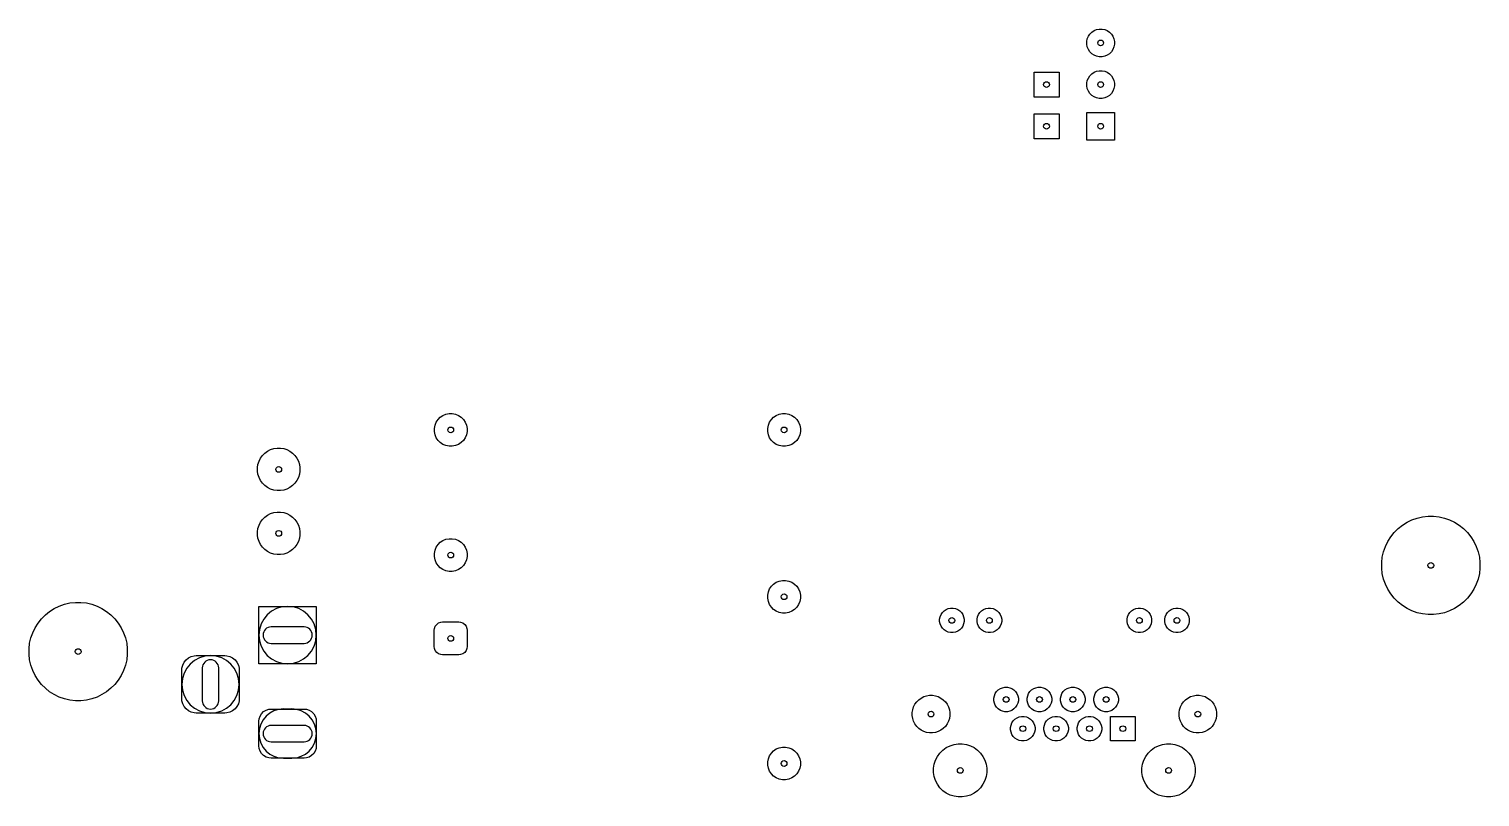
# Model space of a CAD drawing. Header units: inches. Extents: x -1.73 to 1.75, y 0.16 to 4.64.
# Drawn here: x -1.729 to 1.753, y 0.155 to 1.997 of the extents above; entities that cross this region are included whole.
import ezdxf

# ---------------------------------------------------------------- set-up
doc = ezdxf.new("R2010")
doc.units = ezdxf.units.IN
doc.header["$MEASUREMENT"] = 0
doc.layers.add('BLACK', color=250, linetype='CONTINUOUS')

msp = doc.modelspace()

# ---------------------------------------------------------------- linework, layer by layer
at = {"layer": 'BLACK', "linetype": 'CONTINUOUS'}
for p, q in [((0.813, 1.9796), (0.8167, 1.985)), ((0.8167, 1.985), (0.8213, 1.9896)), ((0.8213, 1.9896), (0.8267, 1.9933)), ((0.8267, 1.9933), (0.8328, 1.9958)), ((0.8328, 1.9958), (0.8392, 1.9971)), ((0.8392, 1.9971), (0.8458, 1.9971)), ((0.8458, 1.9971), (0.8522, 1.9958)), ((0.8522, 1.9958), (0.8583, 1.9933)), ((0.8583, 1.9933), (0.8637, 1.9896)), ((0.8637, 1.9896), (0.8684, 1.985)), ((0.8684, 1.985), (0.872, 1.9796)), ((0.8092, 1.9671), (0.8105, 1.9735)), ((0.8092, 1.9605), (0.8092, 1.9671)), ((0.8105, 1.9541), (0.8092, 1.9605)), ((0.8105, 1.9735), (0.813, 1.9796)), ((0.813, 1.948), (0.8105, 1.9541)), ((0.872, 1.9796), (0.8745, 1.9735)), ((0.8745, 1.9541), (0.872, 1.948)), ((0.8745, 1.9735), (0.8758, 1.9671)), ((0.8758, 1.9605), (0.8745, 1.9541)), ((0.8758, 1.9671), (0.8758, 1.9605)), ((0.8167, 1.9425), (0.813, 1.948)), ((0.8213, 1.9379), (0.8167, 1.9425)), ((0.8267, 1.9343), (0.8213, 1.9379)), ((0.8328, 1.9318), (0.8267, 1.9343)), ((0.8392, 1.9305), (0.8328, 1.9318)), ((0.8458, 1.9305), (0.8392, 1.9305)), ((0.8522, 1.9318), (0.8458, 1.9305)), ((0.8583, 1.9343), (0.8522, 1.9318)), ((0.8637, 1.9379), (0.8583, 1.9343)), ((0.8684, 1.9425), (0.8637, 1.9379)), ((0.872, 1.948), (0.8684, 1.9425)), ((0.6826, 1.8338), (0.6826, 1.8938)), ((0.6826, 1.8938), (0.7426, 1.8938)), ((0.7426, 1.8938), (0.7426, 1.8338)), ((0.813, 1.8796), (0.8167, 1.885)), ((0.8167, 1.885), (0.8213, 1.8896)), ((0.8213, 1.8896), (0.8267, 1.8933)), ((0.8267, 1.8933), (0.8328, 1.8958)), ((0.8328, 1.8958), (0.8392, 1.8971)), ((0.8392, 1.8971), (0.8458, 1.8971)), ((0.8458, 1.8971), (0.8522, 1.8958)), ((0.8522, 1.8958), (0.8583, 1.8933)), ((0.8583, 1.8933), (0.8637, 1.8896)), ((0.8637, 1.8896), (0.8684, 1.885)), ((0.8684, 1.885), (0.872, 1.8796)), ((0.8092, 1.8671), (0.8105, 1.8735)), ((0.8092, 1.8605), (0.8092, 1.8671)), ((0.8105, 1.8541), (0.8092, 1.8605)), ((0.8105, 1.8735), (0.813, 1.8796)), ((0.813, 1.848), (0.8105, 1.8541)), ((0.8167, 1.8425), (0.813, 1.848)), ((0.872, 1.848), (0.8684, 1.8425)), ((0.872, 1.8796), (0.8745, 1.8735)), ((0.8745, 1.8541), (0.872, 1.848)), ((0.8745, 1.8735), (0.8758, 1.8671)), ((0.8758, 1.8605), (0.8745, 1.8541)), ((0.8758, 1.8671), (0.8758, 1.8605)), ((0.7426, 1.8338), (0.6826, 1.8338)), ((0.8213, 1.8379), (0.8167, 1.8425)), ((0.8267, 1.8343), (0.8213, 1.8379)), ((0.8328, 1.8318), (0.8267, 1.8343)), ((0.8392, 1.8305), (0.8328, 1.8318)), ((0.8458, 1.8305), (0.8392, 1.8305)), ((0.8522, 1.8318), (0.8458, 1.8305)), ((0.8583, 1.8343), (0.8522, 1.8318)), ((0.8637, 1.8379), (0.8583, 1.8343)), ((0.8684, 1.8425), (0.8637, 1.8379)), ((0.6826, 1.7338), (0.6826, 1.7938)), ((0.6826, 1.7938), (0.7426, 1.7938)), ((0.7426, 1.7938), (0.7426, 1.7338)), ((0.8091, 1.7303), (0.8091, 1.7972)), ((0.8091, 1.7972), (0.876, 1.7972)), ((0.876, 1.7972), (0.876, 1.7303)), ((0.7426, 1.7338), (0.6826, 1.7338)), ((0.876, 1.7303), (0.8091, 1.7303)), ((-0.7564, 1.0393), (-0.7549, 1.0469)), ((-0.7549, 1.0469), (-0.7519, 1.054)), ((-0.7519, 1.054), (-0.7477, 1.0604)), ((-0.7477, 1.0604), (-0.7422, 1.0659)), ((-0.7422, 1.0659), (-0.7358, 1.0702)), ((-0.7358, 1.0702), (-0.7287, 1.0731)), ((-0.7287, 1.0731), (-0.7211, 1.0746)), ((-0.7211, 1.0746), (-0.7134, 1.0746)), ((-0.7134, 1.0746), (-0.7058, 1.0731)), ((-0.7058, 1.0731), (-0.6987, 1.0702)), ((-0.6987, 1.0702), (-0.6922, 1.0659)), ((-0.6922, 1.0659), (-0.6868, 1.0604)), ((-0.6868, 1.0604), (-0.6825, 1.054)), ((-0.6825, 1.054), (-0.6795, 1.0469)), ((-0.6795, 1.0469), (-0.678, 1.0393)), ((0.0436, 1.0393), (0.0451, 1.0469)), ((0.0451, 1.0469), (0.0481, 1.054)), ((0.0481, 1.054), (0.0523, 1.0604)), ((0.0523, 1.0604), (0.0578, 1.0659)), ((0.0578, 1.0659), (0.0642, 1.0702)), ((0.0642, 1.0702), (0.0713, 1.0731)), ((0.0713, 1.0731), (0.0789, 1.0746)), ((0.0789, 1.0746), (0.0866, 1.0746)), ((0.0866, 1.0746), (0.0942, 1.0731)), ((0.0942, 1.0731), (0.1013, 1.0702)), ((0.1013, 1.0702), (0.1078, 1.0659)), ((0.1078, 1.0659), (0.1132, 1.0604)), ((0.1132, 1.0604), (0.1175, 1.054)), ((0.1175, 1.054), (0.1205, 1.0469)), ((0.1205, 1.0469), (0.122, 1.0393)), ((-0.7564, 1.0316), (-0.7564, 1.0393)), ((-0.7549, 1.024), (-0.7564, 1.0316)), ((-0.7519, 1.0169), (-0.7549, 1.024)), ((-0.7477, 1.0105), (-0.7519, 1.0169)), ((-0.7422, 1.005), (-0.7477, 1.0105)), ((-0.6868, 1.0105), (-0.6922, 1.005)), ((-0.6825, 1.0169), (-0.6868, 1.0105)), ((-0.6795, 1.024), (-0.6825, 1.0169)), ((-0.678, 1.0316), (-0.6795, 1.024)), ((-0.678, 1.0393), (-0.678, 1.0316)), ((0.0436, 1.0316), (0.0436, 1.0393)), ((0.0451, 1.024), (0.0436, 1.0316)), ((0.0481, 1.0169), (0.0451, 1.024)), ((0.0523, 1.0105), (0.0481, 1.0169)), ((0.0578, 1.005), (0.0523, 1.0105)), ((0.1132, 1.0105), (0.1078, 1.005)), ((0.1175, 1.0169), (0.1132, 1.0105)), ((0.1205, 1.024), (0.1175, 1.0169)), ((0.122, 1.0316), (0.1205, 1.024)), ((0.122, 1.0393), (0.122, 1.0316)), ((-1.1688, 0.9742), (-1.1632, 0.9799)), ((-1.1632, 0.9799), (-1.1567, 0.9846)), ((-1.1567, 0.9846), (-1.1495, 0.9882)), ((-1.1495, 0.9882), (-1.1419, 0.9907)), ((-1.1419, 0.9907), (-1.1339, 0.992)), ((-1.1339, 0.992), (-1.1259, 0.992)), ((-1.1259, 0.992), (-1.118, 0.9907)), ((-1.118, 0.9907), (-1.1103, 0.9882)), ((-1.1103, 0.9882), (-1.1032, 0.9846)), ((-1.1032, 0.9846), (-1.0967, 0.9799)), ((-1.0967, 0.9799), (-1.091, 0.9742)), ((-0.7358, 1.0007), (-0.7422, 1.005)), ((-0.7287, 0.9978), (-0.7358, 1.0007)), ((-0.7211, 0.9963), (-0.7287, 0.9978)), ((-0.7134, 0.9963), (-0.7211, 0.9963)), ((-0.7058, 0.9978), (-0.7134, 0.9963)), ((-0.6987, 1.0007), (-0.7058, 0.9978)), ((-0.6922, 1.005), (-0.6987, 1.0007)), ((0.0642, 1.0007), (0.0578, 1.005)), ((0.0713, 0.9978), (0.0642, 1.0007)), ((0.0789, 0.9963), (0.0713, 0.9978)), ((0.0866, 0.9963), (0.0789, 0.9963)), ((0.0942, 0.9978), (0.0866, 0.9963)), ((0.1013, 1.0007), (0.0942, 0.9978)), ((0.1078, 1.005), (0.1013, 1.0007)), ((-1.1809, 0.945), (-1.1797, 0.9529)), ((-1.1809, 0.9369), (-1.1809, 0.945)), ((-1.1797, 0.9529), (-1.1772, 0.9605)), ((-1.1772, 0.9605), (-1.1736, 0.9677)), ((-1.1736, 0.9677), (-1.1688, 0.9742)), ((-1.091, 0.9742), (-1.0863, 0.9677)), ((-1.0863, 0.9677), (-1.0826, 0.9605)), ((-1.0826, 0.9605), (-1.0802, 0.9529)), ((-1.0802, 0.9529), (-1.0789, 0.945)), ((-1.0789, 0.945), (-1.0789, 0.9369)), ((-1.1797, 0.929), (-1.1809, 0.9369)), ((-1.1772, 0.9214), (-1.1797, 0.929)), ((-1.1736, 0.9142), (-1.1772, 0.9214)), ((-1.1688, 0.9077), (-1.1736, 0.9142)), ((-1.1632, 0.902), (-1.1688, 0.9077)), ((-1.091, 0.9077), (-1.0967, 0.902)), ((-1.0863, 0.9142), (-1.091, 0.9077)), ((-1.0826, 0.9214), (-1.0863, 0.9142)), ((-1.0802, 0.929), (-1.0826, 0.9214)), ((-1.0789, 0.9369), (-1.0802, 0.929)), ((-1.1567, 0.8973), (-1.1632, 0.902)), ((-1.1495, 0.8937), (-1.1567, 0.8973)), ((-1.1419, 0.8912), (-1.1495, 0.8937)), ((-1.1339, 0.8899), (-1.1419, 0.8912)), ((-1.1259, 0.8899), (-1.1339, 0.8899)), ((-1.118, 0.8912), (-1.1259, 0.8899)), ((-1.1103, 0.8937), (-1.118, 0.8912)), ((-1.1032, 0.8973), (-1.1103, 0.8937)), ((-1.0967, 0.902), (-1.1032, 0.8973)), ((-1.1495, 0.8347), (-1.1419, 0.8372)), ((-1.1419, 0.8372), (-1.1339, 0.8384)), ((-1.1339, 0.8384), (-1.1259, 0.8384)), ((-1.1259, 0.8384), (-1.118, 0.8372)), ((-1.118, 0.8372), (-1.1103, 0.8347)), ((-1.1797, 0.7993), (-1.1772, 0.807)), ((-1.1772, 0.807), (-1.1736, 0.8141)), ((-1.1736, 0.8141), (-1.1688, 0.8206)), ((-1.1688, 0.8206), (-1.1632, 0.8263)), ((-1.1632, 0.8263), (-1.1567, 0.831)), ((-1.1567, 0.831), (-1.1495, 0.8347)), ((-1.1103, 0.8347), (-1.1032, 0.831)), ((-1.1032, 0.831), (-1.0967, 0.8263)), ((-1.0967, 0.8263), (-1.091, 0.8206)), ((-1.091, 0.8206), (-1.0863, 0.8141)), ((-1.0863, 0.8141), (-1.0826, 0.807)), ((-1.0826, 0.807), (-1.0802, 0.7993)), ((1.5561, 0.7987), (1.5665, 0.807)), ((1.5665, 0.807), (1.5777, 0.814)), ((1.5777, 0.814), (1.5896, 0.8197)), ((1.5896, 0.8197), (1.6021, 0.8241)), ((1.6021, 0.8241), (1.6151, 0.8271)), ((1.6151, 0.8271), (1.6282, 0.8286)), ((1.6282, 0.8286), (1.6415, 0.8286)), ((1.6415, 0.8286), (1.6546, 0.8271)), ((1.6546, 0.8271), (1.6675, 0.8241)), ((1.6675, 0.8241), (1.68, 0.8197)), ((1.68, 0.8197), (1.692, 0.814)), ((1.692, 0.814), (1.7032, 0.807)), ((1.7032, 0.807), (1.7135, 0.7987)), ((-1.1809, 0.7914), (-1.1797, 0.7993)), ((-1.1809, 0.7834), (-1.1809, 0.7914)), ((-1.1797, 0.7755), (-1.1809, 0.7834)), ((-1.1772, 0.7678), (-1.1797, 0.7755)), ((-1.1736, 0.7607), (-1.1772, 0.7678)), ((-1.0826, 0.7678), (-1.0863, 0.7607)), ((-1.0802, 0.7755), (-1.0826, 0.7678)), ((-1.0802, 0.7993), (-1.0789, 0.7914)), ((-1.0789, 0.7834), (-1.0802, 0.7755)), ((-1.0789, 0.7914), (-1.0789, 0.7834)), ((-0.7422, 0.7659), (-0.7358, 0.7702)), ((-0.7358, 0.7702), (-0.7287, 0.7731)), ((-0.7287, 0.7731), (-0.7211, 0.7746)), ((-0.7211, 0.7746), (-0.7134, 0.7746)), ((-0.7134, 0.7746), (-0.7058, 0.7731)), ((-0.7058, 0.7731), (-0.6987, 0.7702)), ((-0.6987, 0.7702), (-0.6922, 0.7659)), ((1.5257, 0.7558), (1.5315, 0.7678)), ((1.5315, 0.7678), (1.5385, 0.779)), ((1.5385, 0.779), (1.5468, 0.7893)), ((1.5468, 0.7893), (1.5561, 0.7987)), ((1.7135, 0.7987), (1.7229, 0.7893)), ((1.7229, 0.7893), (1.7312, 0.779)), ((1.7312, 0.779), (1.7382, 0.7678)), ((1.7382, 0.7678), (1.744, 0.7558)), ((-1.1688, 0.7542), (-1.1736, 0.7607)), ((-1.1632, 0.7485), (-1.1688, 0.7542)), ((-1.1567, 0.7438), (-1.1632, 0.7485)), ((-1.1495, 0.7401), (-1.1567, 0.7438)), ((-1.1419, 0.7376), (-1.1495, 0.7401)), ((-1.1339, 0.7364), (-1.1419, 0.7376)), ((-1.1259, 0.7364), (-1.1339, 0.7364)), ((-1.118, 0.7376), (-1.1259, 0.7364)), ((-1.1103, 0.7401), (-1.118, 0.7376)), ((-1.1032, 0.7438), (-1.1103, 0.7401)), ((-1.0967, 0.7485), (-1.1032, 0.7438)), ((-1.091, 0.7542), (-1.0967, 0.7485)), ((-1.0863, 0.7607), (-1.091, 0.7542)), ((-0.7564, 0.7393), (-0.7549, 0.7469)), ((-0.7564, 0.7316), (-0.7564, 0.7393)), ((-0.7549, 0.724), (-0.7564, 0.7316)), ((-0.7549, 0.7469), (-0.7519, 0.754)), ((-0.7519, 0.754), (-0.7477, 0.7604)), ((-0.7477, 0.7604), (-0.7422, 0.7659)), ((-0.6922, 0.7659), (-0.6868, 0.7604)), ((-0.6868, 0.7604), (-0.6825, 0.754)), ((-0.6825, 0.754), (-0.6795, 0.7469)), ((-0.6795, 0.7469), (-0.678, 0.7393)), ((-0.678, 0.7316), (-0.6795, 0.724)), ((-0.678, 0.7393), (-0.678, 0.7316)), ((1.5184, 0.7304), (1.5213, 0.7433)), ((1.5213, 0.7433), (1.5257, 0.7558)), ((1.744, 0.7558), (1.7483, 0.7433)), ((1.7483, 0.7433), (1.7513, 0.7304)), ((-0.7519, 0.7169), (-0.7549, 0.724)), ((-0.7477, 0.7105), (-0.7519, 0.7169)), ((-0.7422, 0.705), (-0.7477, 0.7105)), ((-0.7358, 0.7007), (-0.7422, 0.705)), ((-0.7287, 0.6978), (-0.7358, 0.7007)), ((-0.7211, 0.6963), (-0.7287, 0.6978)), ((-0.7058, 0.6978), (-0.7134, 0.6963)), ((-0.6987, 0.7007), (-0.7058, 0.6978)), ((-0.6922, 0.705), (-0.6987, 0.7007)), ((-0.6868, 0.7105), (-0.6922, 0.705)), ((-0.6825, 0.7169), (-0.6868, 0.7105)), ((-0.6795, 0.724), (-0.6825, 0.7169)), ((1.5169, 0.7173), (1.5184, 0.7304)), ((1.5169, 0.704), (1.5169, 0.7173)), ((1.5184, 0.6908), (1.5169, 0.704)), ((1.7513, 0.7304), (1.7528, 0.7173)), ((1.7528, 0.704), (1.7513, 0.6908)), ((1.7528, 0.7173), (1.7528, 0.704)), ((-0.7134, 0.6963), (-0.7211, 0.6963)), ((0.0523, 0.6604), (0.0578, 0.6659)), ((0.0578, 0.6659), (0.0642, 0.6702)), ((0.0642, 0.6702), (0.0713, 0.6731)), ((0.0713, 0.6731), (0.0789, 0.6746)), ((0.0789, 0.6746), (0.0866, 0.6746)), ((0.0866, 0.6746), (0.0942, 0.6731)), ((0.0942, 0.6731), (0.1013, 0.6702)), ((0.1013, 0.6702), (0.1078, 0.6659)), ((0.1078, 0.6659), (0.1132, 0.6604)), ((1.5213, 0.6779), (1.5184, 0.6908)), ((1.5257, 0.6654), (1.5213, 0.6779)), ((1.5315, 0.6535), (1.5257, 0.6654)), ((1.744, 0.6654), (1.7382, 0.6535)), ((1.7483, 0.6779), (1.744, 0.6654)), ((1.7513, 0.6908), (1.7483, 0.6779)), ((0.0436, 0.6393), (0.0451, 0.6469)), ((0.0436, 0.6316), (0.0436, 0.6393)), ((0.0451, 0.624), (0.0436, 0.6316)), ((0.0451, 0.6469), (0.0481, 0.654)), ((0.0481, 0.654), (0.0523, 0.6604)), ((0.1132, 0.6604), (0.1175, 0.654)), ((0.1175, 0.654), (0.1205, 0.6469)), ((0.1205, 0.6469), (0.122, 0.6393)), ((0.122, 0.6316), (0.1205, 0.624)), ((0.122, 0.6393), (0.122, 0.6316)), ((1.5385, 0.6423), (1.5315, 0.6535)), ((1.5468, 0.6319), (1.5385, 0.6423)), ((1.5561, 0.6226), (1.5468, 0.6319)), ((1.7229, 0.6319), (1.7135, 0.6226)), ((1.7312, 0.6423), (1.7229, 0.6319)), ((1.7382, 0.6535), (1.7312, 0.6423)), ((-1.6993, 0.5826), (-1.6899, 0.592)), ((-1.6899, 0.592), (-1.6796, 0.6003)), ((-1.6796, 0.6003), (-1.6684, 0.6073)), ((-1.6684, 0.6073), (-1.6564, 0.6131)), ((-1.6564, 0.6131), (-1.6439, 0.6174)), ((-1.6439, 0.6174), (-1.631, 0.6204)), ((-1.631, 0.6204), (-1.6178, 0.6219)), ((-1.6178, 0.6219), (-1.6046, 0.6219)), ((-1.6046, 0.6219), (-1.5914, 0.6204)), ((-1.5914, 0.6204), (-1.5785, 0.6174)), ((-1.5785, 0.6174), (-1.566, 0.6131)), ((-1.566, 0.6131), (-1.5541, 0.6073)), ((-1.5541, 0.6073), (-1.5429, 0.6003)), ((-1.5429, 0.6003), (-1.5325, 0.592)), ((-1.5325, 0.592), (-1.5232, 0.5826)), ((-1.1775, 0.4744), (-1.1775, 0.6122)), ((-1.1775, 0.6122), (-1.0397, 0.6122)), ((-1.0397, 0.6122), (-1.0397, 0.4744)), ((0.0481, 0.6169), (0.0451, 0.624)), ((0.0523, 0.6105), (0.0481, 0.6169)), ((0.0578, 0.605), (0.0523, 0.6105)), ((0.0642, 0.6007), (0.0578, 0.605)), ((0.0713, 0.5978), (0.0642, 0.6007)), ((0.0789, 0.5963), (0.0713, 0.5978)), ((0.0866, 0.5963), (0.0789, 0.5963)), ((0.0942, 0.5978), (0.0866, 0.5963)), ((0.1013, 0.6007), (0.0942, 0.5978)), ((0.1078, 0.605), (0.1013, 0.6007)), ((0.1132, 0.6105), (0.1078, 0.605)), ((0.1175, 0.6169), (0.1132, 0.6105)), ((0.1205, 0.624), (0.1175, 0.6169)), ((0.4572, 0.5873), (0.4594, 0.5927)), ((0.4594, 0.5927), (0.4626, 0.5975)), ((0.4626, 0.5975), (0.4667, 0.6016)), ((0.4667, 0.6016), (0.4715, 0.6048)), ((0.4715, 0.6048), (0.4769, 0.607)), ((0.4769, 0.607), (0.4825, 0.6081)), ((0.4825, 0.6081), (0.4883, 0.6081)), ((0.4883, 0.6081), (0.494, 0.607)), ((0.494, 0.607), (0.4994, 0.6048)), ((0.4994, 0.6048), (0.5042, 0.6016)), ((0.5042, 0.6016), (0.5083, 0.5975)), ((0.5083, 0.5975), (0.5115, 0.5927)), ((0.5115, 0.5927), (0.5137, 0.5873)), ((0.5473, 0.5873), (0.5495, 0.5927)), ((0.5495, 0.5927), (0.5528, 0.5975)), ((0.5528, 0.5975), (0.5569, 0.6016)), ((0.5569, 0.6016), (0.5617, 0.6048)), ((0.5617, 0.6048), (0.567, 0.607)), ((0.567, 0.607), (0.5727, 0.6081)), ((0.5727, 0.6081), (0.5785, 0.6081)), ((0.5785, 0.6081), (0.5842, 0.607)), ((0.5842, 0.607), (0.5895, 0.6048)), ((0.5895, 0.6048), (0.5943, 0.6016)), ((0.5943, 0.6016), (0.5984, 0.5975)), ((0.5984, 0.5975), (0.6016, 0.5927)), ((0.6016, 0.5927), (0.6038, 0.5873)), ((0.9072, 0.5873), (0.9094, 0.5927)), ((0.9094, 0.5927), (0.9126, 0.5975)), ((0.9126, 0.5975), (0.9167, 0.6016)), ((0.9167, 0.6016), (0.9215, 0.6048)), ((0.9215, 0.6048), (0.9269, 0.607)), ((0.9269, 0.607), (0.9325, 0.6081)), ((0.9325, 0.6081), (0.9383, 0.6081)), ((0.9383, 0.6081), (0.944, 0.607)), ((0.944, 0.607), (0.9494, 0.6048)), ((0.9494, 0.6048), (0.9542, 0.6016)), ((0.9542, 0.6016), (0.9583, 0.5975)), ((0.9583, 0.5975), (0.9615, 0.5927)), ((0.9615, 0.5927), (0.9637, 0.5873)), ((0.9973, 0.5873), (0.9995, 0.5927)), ((0.9995, 0.5927), (1.0028, 0.5975)), ((1.0028, 0.5975), (1.0069, 0.6016)), ((1.0069, 0.6016), (1.0117, 0.6048)), ((1.0117, 0.6048), (1.017, 0.607)), ((1.017, 0.607), (1.0227, 0.6081)), ((1.0227, 0.6081), (1.0285, 0.6081)), ((1.0285, 0.6081), (1.0342, 0.607)), ((1.0342, 0.607), (1.0395, 0.6048)), ((1.0395, 0.6048), (1.0443, 0.6016)), ((1.0443, 0.6016), (1.0484, 0.5975)), ((1.0484, 0.5975), (1.0516, 0.5927)), ((1.0516, 0.5927), (1.0538, 0.5873)), ((1.5665, 0.6143), (1.5561, 0.6226)), ((1.5777, 0.6073), (1.5665, 0.6143)), ((1.5896, 0.6015), (1.5777, 0.6073)), ((1.6021, 0.5971), (1.5896, 0.6015)), ((1.6151, 0.5942), (1.6021, 0.5971)), ((1.6282, 0.5927), (1.6151, 0.5942)), ((1.6415, 0.5927), (1.6282, 0.5927)), ((1.6546, 0.5942), (1.6415, 0.5927)), ((1.6675, 0.5971), (1.6546, 0.5942)), ((1.68, 0.6015), (1.6675, 0.5971)), ((1.692, 0.6073), (1.68, 0.6015)), ((1.7032, 0.6143), (1.692, 0.6073)), ((1.7135, 0.6226), (1.7032, 0.6143)), ((-1.7203, 0.5491), (-1.7146, 0.5611)), ((-1.7146, 0.5611), (-1.7075, 0.5723)), ((-1.7075, 0.5723), (-1.6993, 0.5826)), ((-1.5232, 0.5826), (-1.5149, 0.5723)), ((-1.5149, 0.5723), (-1.5078, 0.5611)), ((-1.5078, 0.5611), (-1.5021, 0.5491)), ((-0.7566, 0.5551), (-0.7561, 0.5593)), ((-0.7561, 0.5593), (-0.7542, 0.5646)), ((-0.7542, 0.5646), (-0.7508, 0.569)), ((-0.7508, 0.569), (-0.7463, 0.5724)), ((-0.7463, 0.5724), (-0.7411, 0.5744)), ((-0.7411, 0.5744), (-0.7369, 0.5748)), ((-0.7369, 0.5748), (-0.6975, 0.5748)), ((-0.6975, 0.5748), (-0.6934, 0.5744)), ((-0.6934, 0.5744), (-0.6881, 0.5724)), ((-0.6881, 0.5724), (-0.6836, 0.569)), ((-0.6836, 0.569), (-0.6803, 0.5646)), ((-0.6803, 0.5646), (-0.6783, 0.5593)), ((-0.6783, 0.5593), (-0.6779, 0.5551)), ((0.456, 0.5816), (0.4572, 0.5873)), ((0.456, 0.5758), (0.456, 0.5816)), ((0.4572, 0.5702), (0.456, 0.5758)), ((0.4594, 0.5648), (0.4572, 0.5702)), ((0.4626, 0.56), (0.4594, 0.5648)), ((0.4667, 0.5559), (0.4626, 0.56)), ((0.5083, 0.56), (0.5042, 0.5559)), ((0.5115, 0.5648), (0.5083, 0.56)), ((0.5137, 0.5702), (0.5115, 0.5648)), ((0.5137, 0.5873), (0.5148, 0.5816)), ((0.5148, 0.5758), (0.5137, 0.5702)), ((0.5148, 0.5816), (0.5148, 0.5758)), ((0.5462, 0.5816), (0.5473, 0.5873)), ((0.5462, 0.5758), (0.5462, 0.5816)), ((0.5473, 0.5702), (0.5462, 0.5758)), ((0.5495, 0.5648), (0.5473, 0.5702)), ((0.5528, 0.56), (0.5495, 0.5648)), ((0.5569, 0.5559), (0.5528, 0.56)), ((0.5984, 0.56), (0.5943, 0.5559)), ((0.6016, 0.5648), (0.5984, 0.56)), ((0.6038, 0.5702), (0.6016, 0.5648)), ((0.6038, 0.5873), (0.605, 0.5816)), ((0.605, 0.5758), (0.6038, 0.5702)), ((0.605, 0.5816), (0.605, 0.5758)), ((0.906, 0.5816), (0.9072, 0.5873)), ((0.906, 0.5758), (0.906, 0.5816)), ((0.9072, 0.5702), (0.906, 0.5758)), ((0.9094, 0.5648), (0.9072, 0.5702)), ((0.9126, 0.56), (0.9094, 0.5648)), ((0.9167, 0.5559), (0.9126, 0.56)), ((0.9583, 0.56), (0.9542, 0.5559)), ((0.9615, 0.5648), (0.9583, 0.56)), ((0.9637, 0.5702), (0.9615, 0.5648)), ((0.9637, 0.5873), (0.9648, 0.5816)), ((0.9648, 0.5758), (0.9637, 0.5702)), ((0.9648, 0.5816), (0.9648, 0.5758)), ((0.9962, 0.5816), (0.9973, 0.5873)), ((0.9962, 0.5758), (0.9962, 0.5816)), ((0.9973, 0.5702), (0.9962, 0.5758)), ((0.9995, 0.5648), (0.9973, 0.5702)), ((1.0028, 0.56), (0.9995, 0.5648)), ((1.0069, 0.5559), (1.0028, 0.56)), ((1.0484, 0.56), (1.0443, 0.5559)), ((1.0516, 0.5648), (1.0484, 0.56)), ((1.0538, 0.5702), (1.0516, 0.5648)), ((1.0538, 0.5873), (1.055, 0.5816)), ((1.055, 0.5758), (1.0538, 0.5702)), ((1.055, 0.5816), (1.055, 0.5758)), ((-1.7291, 0.5106), (-1.7277, 0.5237)), ((-1.7277, 0.5237), (-1.7247, 0.5366)), ((-1.7247, 0.5366), (-1.7203, 0.5491)), ((-1.5021, 0.5491), (-1.4977, 0.5366)), ((-1.4977, 0.5366), (-1.4948, 0.5237)), ((-1.4948, 0.5237), (-1.4933, 0.5106)), ((-0.7566, 0.5157), (-0.7566, 0.5551)), ((-0.6779, 0.5551), (-0.6779, 0.5157)), ((0.4715, 0.5527), (0.4667, 0.5559)), ((0.4769, 0.5505), (0.4715, 0.5527)), ((0.4825, 0.5494), (0.4769, 0.5505)), ((0.4883, 0.5494), (0.4825, 0.5494)), ((0.494, 0.5505), (0.4883, 0.5494)), ((0.4994, 0.5527), (0.494, 0.5505)), ((0.5042, 0.5559), (0.4994, 0.5527)), ((0.5617, 0.5527), (0.5569, 0.5559)), ((0.567, 0.5505), (0.5617, 0.5527)), ((0.5727, 0.5494), (0.567, 0.5505)), ((0.5785, 0.5494), (0.5727, 0.5494)), ((0.5842, 0.5505), (0.5785, 0.5494)), ((0.5895, 0.5527), (0.5842, 0.5505)), ((0.5943, 0.5559), (0.5895, 0.5527)), ((0.9215, 0.5527), (0.9167, 0.5559)), ((0.9269, 0.5505), (0.9215, 0.5527)), ((0.9325, 0.5494), (0.9269, 0.5505)), ((0.9383, 0.5494), (0.9325, 0.5494)), ((0.944, 0.5505), (0.9383, 0.5494)), ((0.9494, 0.5527), (0.944, 0.5505)), ((0.9542, 0.5559), (0.9494, 0.5527)), ((1.0117, 0.5527), (1.0069, 0.5559)), ((1.017, 0.5505), (1.0117, 0.5527)), ((1.0227, 0.5494), (1.017, 0.5505)), ((1.0285, 0.5494), (1.0227, 0.5494)), ((1.0342, 0.5505), (1.0285, 0.5494)), ((1.0395, 0.5527), (1.0342, 0.5505)), ((1.0443, 0.5559), (1.0395, 0.5527)), ((-1.7291, 0.4973), (-1.7291, 0.5106)), ((-1.7277, 0.4842), (-1.7291, 0.4973)), ((-1.4933, 0.4973), (-1.4948, 0.4842)), ((-1.4933, 0.5106), (-1.4933, 0.4973)), ((-1.3524, 0.484), (-1.3466, 0.4887)), ((-1.3466, 0.4887), (-1.3399, 0.492)), ((-1.3399, 0.492), (-1.3327, 0.4938)), ((-1.3327, 0.4938), (-1.3281, 0.4941)), ((-1.3281, 0.4941), (-1.2592, 0.4941)), ((-1.2592, 0.4941), (-1.2545, 0.4938)), ((-1.2545, 0.4938), (-1.2473, 0.492)), ((-1.2473, 0.492), (-1.2406, 0.4887)), ((-1.2406, 0.4887), (-1.2348, 0.484)), ((-0.7561, 0.5116), (-0.7566, 0.5157)), ((-0.7542, 0.5063), (-0.7561, 0.5116)), ((-0.7508, 0.5018), (-0.7542, 0.5063)), ((-0.7463, 0.4985), (-0.7508, 0.5018)), ((-0.7411, 0.4965), (-0.7463, 0.4985)), ((-0.7369, 0.4961), (-0.7411, 0.4965)), ((-0.6975, 0.4961), (-0.7369, 0.4961)), ((-0.6934, 0.4965), (-0.6975, 0.4961)), ((-0.6881, 0.4985), (-0.6934, 0.4965)), ((-0.6836, 0.5018), (-0.6881, 0.4985)), ((-0.6803, 0.5063), (-0.6836, 0.5018)), ((-0.6783, 0.5116), (-0.6803, 0.5063)), ((-0.6779, 0.5157), (-0.6783, 0.5116)), ((-1.7247, 0.4712), (-1.7277, 0.4842)), ((-1.7203, 0.4587), (-1.7247, 0.4712)), ((-1.7146, 0.4468), (-1.7203, 0.4587)), ((-1.5021, 0.4587), (-1.5078, 0.4468)), ((-1.4977, 0.4712), (-1.5021, 0.4587)), ((-1.4948, 0.4842), (-1.4977, 0.4712)), ((-1.3625, 0.4596), (-1.3622, 0.4643)), ((-1.3625, 0.3907), (-1.3625, 0.4596)), ((-1.3622, 0.4643), (-1.3604, 0.4715)), ((-1.3604, 0.4715), (-1.3571, 0.4782)), ((-1.3571, 0.4782), (-1.3524, 0.484)), ((-1.2348, 0.484), (-1.2301, 0.4782)), ((-1.2301, 0.4782), (-1.2268, 0.4715)), ((-1.2268, 0.4715), (-1.225, 0.4643)), ((-1.225, 0.4643), (-1.2247, 0.4596)), ((-1.2247, 0.4596), (-1.2247, 0.3907)), ((-1.0397, 0.4744), (-1.1775, 0.4744)), ((-1.7075, 0.4356), (-1.7146, 0.4468)), ((-1.6993, 0.4252), (-1.7075, 0.4356)), ((-1.6899, 0.4159), (-1.6993, 0.4252)), ((-1.5232, 0.4252), (-1.5325, 0.4159)), ((-1.5149, 0.4356), (-1.5232, 0.4252)), ((-1.5078, 0.4468), (-1.5149, 0.4356)), ((0.6071, 0.4172), (0.6128, 0.4184)), ((0.6128, 0.4184), (0.6186, 0.4184)), ((0.6186, 0.4184), (0.6242, 0.4172)), ((0.6871, 0.4172), (0.6928, 0.4184)), ((0.6928, 0.4184), (0.6986, 0.4184)), ((0.6986, 0.4184), (0.7042, 0.4172)), ((0.7671, 0.4172), (0.7728, 0.4184)), ((0.7728, 0.4184), (0.7786, 0.4184)), ((0.7786, 0.4184), (0.7842, 0.4172)), ((0.8471, 0.4172), (0.8528, 0.4184)), ((0.8528, 0.4184), (0.8586, 0.4184)), ((0.8586, 0.4184), (0.8642, 0.4172)), ((-1.6796, 0.4076), (-1.6899, 0.4159)), ((-1.6684, 0.4006), (-1.6796, 0.4076)), ((-1.6564, 0.3948), (-1.6684, 0.4006)), ((-1.6439, 0.3904), (-1.6564, 0.3948)), ((-1.631, 0.3875), (-1.6439, 0.3904)), ((-1.6178, 0.386), (-1.631, 0.3875)), ((-1.6046, 0.386), (-1.6178, 0.386)), ((-1.5914, 0.3875), (-1.6046, 0.386)), ((-1.5785, 0.3904), (-1.5914, 0.3875)), ((-1.566, 0.3948), (-1.5785, 0.3904)), ((-1.5541, 0.4006), (-1.566, 0.3948)), ((-1.5429, 0.4076), (-1.5541, 0.4006)), ((-1.5325, 0.4159), (-1.5429, 0.4076)), ((-1.3622, 0.3861), (-1.3625, 0.3907)), ((-1.3604, 0.3789), (-1.3622, 0.3861)), ((-1.225, 0.3861), (-1.2268, 0.3789)), ((-1.2247, 0.3907), (-1.225, 0.3861)), ((0.3968, 0.3776), (0.401, 0.3833)), ((0.401, 0.3833), (0.406, 0.3884)), ((0.406, 0.3884), (0.4118, 0.3925)), ((0.4118, 0.3925), (0.4181, 0.3958)), ((0.4181, 0.3958), (0.4249, 0.398)), ((0.4249, 0.398), (0.4319, 0.3991)), ((0.4319, 0.3991), (0.439, 0.3991)), ((0.439, 0.3991), (0.446, 0.398)), ((0.446, 0.398), (0.4528, 0.3958)), ((0.4528, 0.3958), (0.4591, 0.3925)), ((0.4591, 0.3925), (0.4648, 0.3884)), ((0.4648, 0.3884), (0.4699, 0.3833)), ((0.4699, 0.3833), (0.474, 0.3776)), ((0.5863, 0.3919), (0.5874, 0.3975)), ((0.5863, 0.3861), (0.5863, 0.3919)), ((0.5874, 0.3804), (0.5863, 0.3861)), ((0.5874, 0.3975), (0.5896, 0.4029)), ((0.5896, 0.4029), (0.5928, 0.4077)), ((0.5928, 0.4077), (0.5969, 0.4118)), ((0.5969, 0.4118), (0.6018, 0.415)), ((0.6018, 0.415), (0.6071, 0.4172)), ((0.6242, 0.4172), (0.6296, 0.415)), ((0.6296, 0.415), (0.6344, 0.4118)), ((0.6344, 0.4118), (0.6385, 0.4077)), ((0.6385, 0.4077), (0.6417, 0.4029)), ((0.6417, 0.4029), (0.6439, 0.3975)), ((0.6439, 0.3975), (0.6451, 0.3919)), ((0.6451, 0.3861), (0.6439, 0.3804)), ((0.6451, 0.3919), (0.6451, 0.3861)), ((0.6663, 0.3919), (0.6674, 0.3975)), ((0.6663, 0.3861), (0.6663, 0.3919)), ((0.6674, 0.3804), (0.6663, 0.3861)), ((0.6674, 0.3975), (0.6696, 0.4029)), ((0.6696, 0.4029), (0.6728, 0.4077)), ((0.6728, 0.4077), (0.6769, 0.4118)), ((0.6769, 0.4118), (0.6818, 0.415)), ((0.6818, 0.415), (0.6871, 0.4172)), ((0.7042, 0.4172), (0.7096, 0.415)), ((0.7096, 0.415), (0.7144, 0.4118)), ((0.7144, 0.4118), (0.7185, 0.4077)), ((0.7185, 0.4077), (0.7217, 0.4029)), ((0.7217, 0.4029), (0.7239, 0.3975)), ((0.7239, 0.3975), (0.7251, 0.3919)), ((0.7251, 0.3861), (0.7239, 0.3804)), ((0.7251, 0.3919), (0.7251, 0.3861)), ((0.7463, 0.3919), (0.7474, 0.3975)), ((0.7463, 0.3861), (0.7463, 0.3919)), ((0.7474, 0.3804), (0.7463, 0.3861)), ((0.7474, 0.3975), (0.7496, 0.4029)), ((0.7496, 0.4029), (0.7528, 0.4077)), ((0.7528, 0.4077), (0.7569, 0.4118)), ((0.7569, 0.4118), (0.7618, 0.415)), ((0.7618, 0.415), (0.7671, 0.4172)), ((0.7842, 0.4172), (0.7896, 0.415)), ((0.7896, 0.415), (0.7944, 0.4118)), ((0.7944, 0.4118), (0.7985, 0.4077)), ((0.7985, 0.4077), (0.8017, 0.4029)), ((0.8017, 0.4029), (0.8039, 0.3975)), ((0.8039, 0.3975), (0.8051, 0.3919)), ((0.8051, 0.3861), (0.8039, 0.3804)), ((0.8051, 0.3919), (0.8051, 0.3861)), ((0.8263, 0.3919), (0.8274, 0.3975)), ((0.8263, 0.3861), (0.8263, 0.3919)), ((0.8274, 0.3804), (0.8263, 0.3861)), ((0.8274, 0.3975), (0.8296, 0.4029)), ((0.8296, 0.4029), (0.8328, 0.4077)), ((0.8328, 0.4077), (0.8369, 0.4118)), ((0.8369, 0.4118), (0.8418, 0.415)), ((0.8418, 0.415), (0.8471, 0.4172)), ((0.8642, 0.4172), (0.8696, 0.415)), ((0.8696, 0.415), (0.8744, 0.4118)), ((0.8744, 0.4118), (0.8785, 0.4077)), ((0.8785, 0.4077), (0.8817, 0.4029)), ((0.8817, 0.4029), (0.8839, 0.3975)), ((0.8839, 0.3975), (0.8851, 0.3919)), ((0.8851, 0.3861), (0.8839, 0.3804)), ((0.8851, 0.3919), (0.8851, 0.3861)), ((1.037, 0.3776), (1.0412, 0.3833)), ((1.0412, 0.3833), (1.0462, 0.3884)), ((1.0462, 0.3884), (1.0519, 0.3925)), ((1.0519, 0.3925), (1.0583, 0.3958)), ((1.0583, 0.3958), (1.065, 0.398)), ((1.065, 0.398), (1.072, 0.3991)), ((1.072, 0.3991), (1.0791, 0.3991)), ((1.0791, 0.3991), (1.0862, 0.398)), ((1.0862, 0.398), (1.0929, 0.3958)), ((1.0929, 0.3958), (1.0992, 0.3925)), ((1.0992, 0.3925), (1.105, 0.3884)), ((1.105, 0.3884), (1.11, 0.3833)), ((1.11, 0.3833), (1.1142, 0.3776)), ((-1.3571, 0.3722), (-1.3604, 0.3789)), ((-1.3524, 0.3664), (-1.3571, 0.3722)), ((-1.3466, 0.3617), (-1.3524, 0.3664)), ((-1.3399, 0.3584), (-1.3466, 0.3617)), ((-1.3327, 0.3566), (-1.3399, 0.3584)), ((-1.3281, 0.3563), (-1.3327, 0.3566)), ((-1.2592, 0.3563), (-1.3281, 0.3563)), ((-1.2545, 0.3566), (-1.2592, 0.3563)), ((-1.2473, 0.3584), (-1.2545, 0.3566)), ((-1.2406, 0.3617), (-1.2473, 0.3584)), ((-1.2348, 0.3664), (-1.2406, 0.3617)), ((-1.2301, 0.3722), (-1.2348, 0.3664)), ((-1.2268, 0.3789), (-1.2301, 0.3722)), ((-1.1769, 0.3426), (-1.1747, 0.3491)), ((-1.1747, 0.3491), (-1.1711, 0.3549)), ((-1.1711, 0.3549), (-1.1662, 0.3598)), ((-1.1662, 0.3598), (-1.1604, 0.3634)), ((-1.1604, 0.3634), (-1.1539, 0.3655)), ((-1.1539, 0.3655), (-1.1479, 0.3661)), ((-1.1479, 0.3661), (-1.0692, 0.3661)), ((-1.0987, 0.3661), (-1.1184, 0.3661)), ((-1.0692, 0.3661), (-1.0632, 0.3655)), ((-1.0632, 0.3655), (-1.0567, 0.3634)), ((-1.0567, 0.3634), (-1.0509, 0.3598)), ((-1.0509, 0.3598), (-1.046, 0.3549)), ((-1.046, 0.3549), (-1.0424, 0.3491)), ((-1.0424, 0.3491), (-1.0403, 0.3426)), ((0.3903, 0.3575), (0.3914, 0.3645)), ((0.3903, 0.3504), (0.3903, 0.3575)), ((0.3914, 0.3434), (0.3903, 0.3504)), ((0.3914, 0.3645), (0.3936, 0.3713)), ((0.3936, 0.3713), (0.3968, 0.3776)), ((0.474, 0.3776), (0.4773, 0.3713)), ((0.4773, 0.3713), (0.4795, 0.3645)), ((0.4795, 0.3645), (0.4806, 0.3575)), ((0.4806, 0.3504), (0.4795, 0.3434)), ((0.4806, 0.3575), (0.4806, 0.3504)), ((0.5896, 0.3751), (0.5874, 0.3804)), ((0.5928, 0.3702), (0.5896, 0.3751)), ((0.5969, 0.3662), (0.5928, 0.3702)), ((0.6018, 0.3629), (0.5969, 0.3662)), ((0.6071, 0.3607), (0.6018, 0.3629)), ((0.6128, 0.3596), (0.6071, 0.3607)), ((0.6186, 0.3596), (0.6128, 0.3596)), ((0.6242, 0.3607), (0.6186, 0.3596)), ((0.6296, 0.3629), (0.6242, 0.3607)), ((0.6344, 0.3662), (0.6296, 0.3629)), ((0.6385, 0.3702), (0.6344, 0.3662)), ((0.6417, 0.3751), (0.6385, 0.3702)), ((0.6439, 0.3804), (0.6417, 0.3751)), ((0.6471, 0.3472), (0.6528, 0.3483)), ((0.6528, 0.3483), (0.6586, 0.3483)), ((0.6586, 0.3483), (0.6642, 0.3472)), ((0.6696, 0.3751), (0.6674, 0.3804)), ((0.6728, 0.3702), (0.6696, 0.3751)), ((0.6769, 0.3662), (0.6728, 0.3702)), ((0.6818, 0.3629), (0.6769, 0.3662)), ((0.6871, 0.3607), (0.6818, 0.3629)), ((0.6928, 0.3596), (0.6871, 0.3607)), ((0.6986, 0.3596), (0.6928, 0.3596)), ((0.7042, 0.3607), (0.6986, 0.3596)), ((0.7096, 0.3629), (0.7042, 0.3607)), ((0.7144, 0.3662), (0.7096, 0.3629)), ((0.7185, 0.3702), (0.7144, 0.3662)), ((0.7217, 0.3751), (0.7185, 0.3702)), ((0.7239, 0.3804), (0.7217, 0.3751)), ((0.7271, 0.3472), (0.7328, 0.3483)), ((0.7328, 0.3483), (0.7386, 0.3483)), ((0.7386, 0.3483), (0.7442, 0.3472)), ((0.7496, 0.3751), (0.7474, 0.3804)), ((0.7528, 0.3702), (0.7496, 0.3751)), ((0.7569, 0.3662), (0.7528, 0.3702)), ((0.7618, 0.3629), (0.7569, 0.3662)), ((0.7671, 0.3607), (0.7618, 0.3629)), ((0.7728, 0.3596), (0.7671, 0.3607)), ((0.7786, 0.3596), (0.7728, 0.3596)), ((0.7842, 0.3607), (0.7786, 0.3596)), ((0.7896, 0.3629), (0.7842, 0.3607)), ((0.7944, 0.3662), (0.7896, 0.3629)), ((0.7985, 0.3702), (0.7944, 0.3662)), ((0.8017, 0.3751), (0.7985, 0.3702)), ((0.8039, 0.3804), (0.8017, 0.3751)), ((0.8071, 0.3472), (0.8128, 0.3483)), ((0.8128, 0.3483), (0.8186, 0.3483)), ((0.8186, 0.3483), (0.8242, 0.3472)), ((0.8296, 0.3751), (0.8274, 0.3804)), ((0.8328, 0.3702), (0.8296, 0.3751)), ((0.8369, 0.3662), (0.8328, 0.3702)), ((0.8418, 0.3629), (0.8369, 0.3662)), ((0.8471, 0.3607), (0.8418, 0.3629)), ((0.8528, 0.3596), (0.8471, 0.3607)), ((0.8586, 0.3596), (0.8528, 0.3596)), ((0.8642, 0.3607), (0.8586, 0.3596)), ((0.8696, 0.3629), (0.8642, 0.3607)), ((0.8661, 0.2894), (0.8661, 0.3484)), ((0.8661, 0.3484), (0.9252, 0.3484)), ((0.8744, 0.3662), (0.8696, 0.3629)), ((0.8785, 0.3702), (0.8744, 0.3662)), ((0.8817, 0.3751), (0.8785, 0.3702)), ((0.8839, 0.3804), (0.8817, 0.3751)), ((0.9252, 0.3484), (0.9252, 0.2894)), ((1.0305, 0.3575), (1.0316, 0.3645)), ((1.0305, 0.3504), (1.0305, 0.3575)), ((1.0316, 0.3434), (1.0305, 0.3504)), ((1.0316, 0.3645), (1.0338, 0.3713)), ((1.0338, 0.3713), (1.037, 0.3776)), ((1.1142, 0.3776), (1.1174, 0.3713)), ((1.1174, 0.3713), (1.1196, 0.3645)), ((1.1196, 0.3645), (1.1207, 0.3575)), ((1.1207, 0.3504), (1.1196, 0.3434)), ((1.1207, 0.3575), (1.1207, 0.3504)), ((-1.1775, 0.3366), (-1.1769, 0.3426)), ((-1.1775, 0.2776), (-1.1775, 0.3366)), ((-1.0403, 0.3426), (-1.0397, 0.3366)), ((-1.0397, 0.3366), (-1.0397, 0.2776)), ((0.3936, 0.3366), (0.3914, 0.3434)), ((0.3968, 0.3303), (0.3936, 0.3366)), ((0.401, 0.3245), (0.3968, 0.3303)), ((0.406, 0.3195), (0.401, 0.3245)), ((0.4118, 0.3153), (0.406, 0.3195)), ((0.4181, 0.3121), (0.4118, 0.3153)), ((0.4591, 0.3153), (0.4528, 0.3121)), ((0.4648, 0.3195), (0.4591, 0.3153)), ((0.4699, 0.3245), (0.4648, 0.3195)), ((0.474, 0.3303), (0.4699, 0.3245)), ((0.4773, 0.3366), (0.474, 0.3303)), ((0.4795, 0.3434), (0.4773, 0.3366)), ((0.6263, 0.3218), (0.6274, 0.3275)), ((0.6263, 0.316), (0.6263, 0.3218)), ((0.6274, 0.3103), (0.6263, 0.316)), ((0.6274, 0.3275), (0.6296, 0.3328)), ((0.6296, 0.3328), (0.6328, 0.3376)), ((0.6328, 0.3376), (0.6369, 0.3417)), ((0.6369, 0.3417), (0.6418, 0.3449)), ((0.6418, 0.3449), (0.6471, 0.3472)), ((0.6642, 0.3472), (0.6696, 0.3449)), ((0.6696, 0.3449), (0.6744, 0.3417)), ((0.6744, 0.3417), (0.6785, 0.3376)), ((0.6785, 0.3376), (0.6817, 0.3328)), ((0.6817, 0.3328), (0.6839, 0.3275)), ((0.6839, 0.3275), (0.6851, 0.3218)), ((0.6851, 0.316), (0.6839, 0.3103)), ((0.6851, 0.3218), (0.6851, 0.316)), ((0.7063, 0.3218), (0.7074, 0.3275)), ((0.7063, 0.316), (0.7063, 0.3218)), ((0.7074, 0.3103), (0.7063, 0.316)), ((0.7074, 0.3275), (0.7096, 0.3328)), ((0.7096, 0.3328), (0.7128, 0.3376)), ((0.7128, 0.3376), (0.7169, 0.3417)), ((0.7169, 0.3417), (0.7218, 0.3449)), ((0.7218, 0.3449), (0.7271, 0.3472)), ((0.7442, 0.3472), (0.7496, 0.3449)), ((0.7496, 0.3449), (0.7544, 0.3417)), ((0.7544, 0.3417), (0.7585, 0.3376)), ((0.7585, 0.3376), (0.7617, 0.3328)), ((0.7617, 0.3328), (0.7639, 0.3275)), ((0.7639, 0.3275), (0.7651, 0.3218)), ((0.7651, 0.316), (0.7639, 0.3103)), ((0.7651, 0.3218), (0.7651, 0.316)), ((0.7863, 0.3218), (0.7874, 0.3275)), ((0.7863, 0.316), (0.7863, 0.3218)), ((0.7874, 0.3103), (0.7863, 0.316)), ((0.7874, 0.3275), (0.7896, 0.3328)), ((0.7896, 0.3328), (0.7928, 0.3376)), ((0.7928, 0.3376), (0.7969, 0.3417)), ((0.7969, 0.3417), (0.8018, 0.3449)), ((0.8018, 0.3449), (0.8071, 0.3472)), ((0.8242, 0.3472), (0.8296, 0.3449)), ((0.8296, 0.3449), (0.8344, 0.3417)), ((0.8344, 0.3417), (0.8385, 0.3376)), ((0.8385, 0.3376), (0.8417, 0.3328)), ((0.8417, 0.3328), (0.8439, 0.3275)), ((0.8439, 0.3275), (0.8451, 0.3218)), ((0.8451, 0.316), (0.8439, 0.3103)), ((0.8451, 0.3218), (0.8451, 0.316)), ((1.0338, 0.3366), (1.0316, 0.3434)), ((1.037, 0.3303), (1.0338, 0.3366)), ((1.0412, 0.3245), (1.037, 0.3303)), ((1.0462, 0.3195), (1.0412, 0.3245)), ((1.0519, 0.3153), (1.0462, 0.3195)), ((1.0583, 0.3121), (1.0519, 0.3153)), ((1.0992, 0.3153), (1.0929, 0.3121)), ((1.105, 0.3195), (1.0992, 0.3153)), ((1.11, 0.3245), (1.105, 0.3195)), ((1.1142, 0.3303), (1.11, 0.3245)), ((1.1174, 0.3366), (1.1142, 0.3303)), ((1.1196, 0.3434), (1.1174, 0.3366)), ((0.4249, 0.3099), (0.4181, 0.3121)), ((0.4319, 0.3088), (0.4249, 0.3099)), ((0.439, 0.3088), (0.4319, 0.3088)), ((0.446, 0.3099), (0.439, 0.3088)), ((0.4528, 0.3121), (0.446, 0.3099)), ((0.481, 0.278), (0.4906, 0.2811)), ((0.4906, 0.2811), (0.5005, 0.2827)), ((0.5005, 0.2827), (0.5105, 0.2827)), ((0.5105, 0.2827), (0.5204, 0.2811)), ((0.5204, 0.2811), (0.53, 0.278)), ((0.6296, 0.305), (0.6274, 0.3103)), ((0.6328, 0.3002), (0.6296, 0.305)), ((0.6369, 0.2961), (0.6328, 0.3002)), ((0.6418, 0.2929), (0.6369, 0.2961)), ((0.6471, 0.2906), (0.6418, 0.2929)), ((0.6528, 0.2895), (0.6471, 0.2906)), ((0.6586, 0.2895), (0.6528, 0.2895)), ((0.6642, 0.2906), (0.6586, 0.2895)), ((0.6696, 0.2929), (0.6642, 0.2906)), ((0.6744, 0.2961), (0.6696, 0.2929)), ((0.6785, 0.3002), (0.6744, 0.2961)), ((0.6817, 0.305), (0.6785, 0.3002)), ((0.6839, 0.3103), (0.6817, 0.305)), ((0.7096, 0.305), (0.7074, 0.3103)), ((0.7128, 0.3002), (0.7096, 0.305)), ((0.7169, 0.2961), (0.7128, 0.3002)), ((0.7218, 0.2929), (0.7169, 0.2961)), ((0.7271, 0.2906), (0.7218, 0.2929)), ((0.7328, 0.2895), (0.7271, 0.2906)), ((0.7386, 0.2895), (0.7328, 0.2895)), ((0.7442, 0.2906), (0.7386, 0.2895)), ((0.7496, 0.2929), (0.7442, 0.2906)), ((0.7544, 0.2961), (0.7496, 0.2929)), ((0.7585, 0.3002), (0.7544, 0.2961)), ((0.7617, 0.305), (0.7585, 0.3002)), ((0.7639, 0.3103), (0.7617, 0.305)), ((0.7896, 0.305), (0.7874, 0.3103)), ((0.7928, 0.3002), (0.7896, 0.305)), ((0.7969, 0.2961), (0.7928, 0.3002)), ((0.8018, 0.2929), (0.7969, 0.2961)), ((0.8071, 0.2906), (0.8018, 0.2929)), ((0.8128, 0.2895), (0.8071, 0.2906)), ((0.8186, 0.2895), (0.8128, 0.2895)), ((0.8242, 0.2906), (0.8186, 0.2895)), ((0.8296, 0.2929), (0.8242, 0.2906)), ((0.8344, 0.2961), (0.8296, 0.2929)), ((0.8385, 0.3002), (0.8344, 0.2961)), ((0.8417, 0.305), (0.8385, 0.3002)), ((0.8439, 0.3103), (0.8417, 0.305)), ((0.9252, 0.2894), (0.8661, 0.2894)), ((0.981, 0.278), (0.9906, 0.2811)), ((0.9906, 0.2811), (1.0005, 0.2827)), ((1.0005, 0.2827), (1.0105, 0.2827)), ((1.0105, 0.2827), (1.0204, 0.2811)), ((1.0204, 0.2811), (1.03, 0.278)), ((1.065, 0.3099), (1.0583, 0.3121)), ((1.072, 0.3088), (1.065, 0.3099)), ((1.0791, 0.3088), (1.072, 0.3088)), ((1.0862, 0.3099), (1.0791, 0.3088)), ((1.0929, 0.3121), (1.0862, 0.3099)), ((-1.1769, 0.2716), (-1.1775, 0.2776)), ((-1.1747, 0.2651), (-1.1769, 0.2716)), ((-1.1711, 0.2592), (-1.1747, 0.2651)), ((-1.1662, 0.2544), (-1.1711, 0.2592)), ((-1.1604, 0.2508), (-1.1662, 0.2544)), ((-1.1539, 0.2486), (-1.1604, 0.2508)), ((-1.1479, 0.248), (-1.1539, 0.2486)), ((-1.0692, 0.248), (-1.1479, 0.248)), ((-1.1184, 0.248), (-1.0987, 0.248)), ((-1.0632, 0.2486), (-1.0692, 0.248)), ((-1.0567, 0.2508), (-1.0632, 0.2486)), ((-1.0509, 0.2544), (-1.0567, 0.2508)), ((-1.046, 0.2592), (-1.0509, 0.2544)), ((-1.0424, 0.2651), (-1.046, 0.2592)), ((-1.0403, 0.2716), (-1.0424, 0.2651)), ((-1.0397, 0.2776), (-1.0403, 0.2716)), ((0.0436, 0.2393), (0.0451, 0.2469)), ((0.0451, 0.2469), (0.0481, 0.254)), ((0.0481, 0.254), (0.0523, 0.2604)), ((0.0523, 0.2604), (0.0578, 0.2659)), ((0.0578, 0.2659), (0.0642, 0.2702)), ((0.0642, 0.2702), (0.0713, 0.2731)), ((0.0713, 0.2731), (0.0789, 0.2746)), ((0.0789, 0.2746), (0.0866, 0.2746)), ((0.0866, 0.2746), (0.0942, 0.2731)), ((0.0942, 0.2731), (0.1013, 0.2702)), ((0.1013, 0.2702), (0.1078, 0.2659)), ((0.1078, 0.2659), (0.1132, 0.2604)), ((0.1132, 0.2604), (0.1175, 0.254)), ((0.1175, 0.254), (0.1205, 0.2469)), ((0.1205, 0.2469), (0.122, 0.2393)), ((0.4464, 0.2434), (0.451, 0.2523)), ((0.451, 0.2523), (0.4569, 0.2604)), ((0.4569, 0.2604), (0.464, 0.2675)), ((0.464, 0.2675), (0.4721, 0.2734)), ((0.4721, 0.2734), (0.481, 0.278)), ((0.53, 0.278), (0.5389, 0.2734)), ((0.5389, 0.2734), (0.5471, 0.2675)), ((0.5471, 0.2675), (0.5542, 0.2604)), ((0.5542, 0.2604), (0.5601, 0.2523)), ((0.5601, 0.2523), (0.5646, 0.2434)), ((0.9464, 0.2434), (0.951, 0.2523)), ((0.951, 0.2523), (0.9569, 0.2604)), ((0.9569, 0.2604), (0.964, 0.2675)), ((0.964, 0.2675), (0.9721, 0.2734)), ((0.9721, 0.2734), (0.981, 0.278)), ((1.03, 0.278), (1.0389, 0.2734)), ((1.0389, 0.2734), (1.0471, 0.2675)), ((1.0471, 0.2675), (1.0542, 0.2604)), ((1.0542, 0.2604), (1.0601, 0.2523)), ((1.0601, 0.2523), (1.0646, 0.2434)), ((0.0436, 0.2316), (0.0436, 0.2393)), ((0.0451, 0.224), (0.0436, 0.2316)), ((0.0481, 0.2169), (0.0451, 0.224)), ((0.0523, 0.2105), (0.0481, 0.2169)), ((0.0578, 0.205), (0.0523, 0.2105)), ((0.1132, 0.2105), (0.1078, 0.205)), ((0.1175, 0.2169), (0.1132, 0.2105)), ((0.1205, 0.224), (0.1175, 0.2169)), ((0.122, 0.2316), (0.1205, 0.224)), ((0.122, 0.2393), (0.122, 0.2316)), ((0.4417, 0.2239), (0.4433, 0.2338)), ((0.4417, 0.2139), (0.4417, 0.2239)), ((0.4433, 0.204), (0.4417, 0.2139)), ((0.4433, 0.2338), (0.4464, 0.2434)), ((0.5646, 0.2434), (0.5677, 0.2338)), ((0.5677, 0.2338), (0.5693, 0.2239)), ((0.5693, 0.2139), (0.5677, 0.204)), ((0.5693, 0.2239), (0.5693, 0.2139)), ((0.9417, 0.2239), (0.9433, 0.2338)), ((0.9417, 0.2139), (0.9417, 0.2239)), ((0.9433, 0.204), (0.9417, 0.2139)), ((0.9433, 0.2338), (0.9464, 0.2434)), ((1.0646, 0.2434), (1.0677, 0.2338)), ((1.0677, 0.2338), (1.0693, 0.2239)), ((1.0693, 0.2139), (1.0677, 0.204)), ((1.0693, 0.2239), (1.0693, 0.2139)), ((0.0642, 0.2007), (0.0578, 0.205)), ((0.0713, 0.1978), (0.0642, 0.2007)), ((0.0789, 0.1963), (0.0713, 0.1978)), ((0.0866, 0.1963), (0.0789, 0.1963)), ((0.0942, 0.1978), (0.0866, 0.1963)), ((0.1013, 0.2007), (0.0942, 0.1978)), ((0.1078, 0.205), (0.1013, 0.2007)), ((0.4464, 0.1944), (0.4433, 0.204)), ((0.451, 0.1855), (0.4464, 0.1944)), ((0.4569, 0.1773), (0.451, 0.1855)), ((0.464, 0.1702), (0.4569, 0.1773)), ((0.5542, 0.1773), (0.5471, 0.1702)), ((0.5601, 0.1855), (0.5542, 0.1773)), ((0.5646, 0.1944), (0.5601, 0.1855)), ((0.5677, 0.204), (0.5646, 0.1944)), ((0.9464, 0.1944), (0.9433, 0.204)), ((0.951, 0.1855), (0.9464, 0.1944)), ((0.9569, 0.1773), (0.951, 0.1855)), ((0.964, 0.1702), (0.9569, 0.1773)), ((1.0542, 0.1773), (1.0471, 0.1702)), ((1.0601, 0.1855), (1.0542, 0.1773)), ((1.0646, 0.1944), (1.0601, 0.1855)), ((1.0677, 0.204), (1.0646, 0.1944)), ((0.4721, 0.1643), (0.464, 0.1702)), ((0.481, 0.1598), (0.4721, 0.1643)), ((0.4906, 0.1567), (0.481, 0.1598)), ((0.5005, 0.1551), (0.4906, 0.1567)), ((0.5105, 0.1551), (0.5005, 0.1551)), ((0.5204, 0.1567), (0.5105, 0.1551)), ((0.53, 0.1598), (0.5204, 0.1567)), ((0.5389, 0.1643), (0.53, 0.1598)), ((0.5471, 0.1702), (0.5389, 0.1643)), ((0.9721, 0.1643), (0.964, 0.1702)), ((0.981, 0.1598), (0.9721, 0.1643)), ((0.9906, 0.1567), (0.981, 0.1598)), ((1.0005, 0.1551), (0.9906, 0.1567)), ((1.0105, 0.1551), (1.0005, 0.1551)), ((1.0204, 0.1567), (1.0105, 0.1551)), ((1.03, 0.1598), (1.0204, 0.1567)), ((1.0389, 0.1643), (1.03, 0.1598)), ((1.0471, 0.1702), (1.0389, 0.1643))]:
    msp.add_line(p, q, dxfattribs=at)
at = {"layer": 'BLACK'}
for centre in [(0.8425, 1.9638), (0.7126, 1.8638), (0.8425, 1.8638), (0.7126, 1.7638), (0.8425, 1.7638), (-0.7172, 1.0354), (0.0828, 1.0354), (-1.1299, 0.9409), (-1.1299, 0.7874), (-0.7172, 0.7354), (1.6348, 0.7106), (0.0828, 0.6354), (0.4854, 0.5787), (0.5756, 0.5787), (0.9354, 0.5787), (1.0256, 0.5787), (-0.7172, 0.5354), (-1.6112, 0.5039), (0.6157, 0.389), (0.6957, 0.389), (0.7757, 0.389), (0.8557, 0.389), (0.4354, 0.3539), (1.0756, 0.3539), (0.6557, 0.3189), (0.7357, 0.3189), (0.8157, 0.3189), (0.8957, 0.3189), (0.0828, 0.2354), (0.5055, 0.2189), (0.5055, 0.2189), (1.0055, 0.2189), (1.0055, 0.2189)]:
    msp.add_circle(centre, 0.00689, dxfattribs=at)
for centre, radius, start, end in [((-1.1086, 0.5433), 0.0689, 90, 270), ((-1.1086, 0.5433), 0.0689, -90, 90), ((-1.2936, 0.4252), 0.0689, 90, 270), ((-1.2936, 0.4252), 0.0689, -90, 90), ((-1.1184, 0.3071), 0.0591, 90, 270), ((-1.0987, 0.3071), 0.0591, -90, 90)]:
    msp.add_arc(centre, radius, start, end, dxfattribs=at)
at = {"layer": 'WHITE', "linetype": 'CONTINUOUS'}
for p, q in [((-1.0692, 0.563), (-1.1479, 0.563)), ((-1.1479, 0.5236), (-1.0692, 0.5236)), ((-1.3133, 0.4646), (-1.3133, 0.3858)), ((-1.2739, 0.3858), (-1.2739, 0.4646)), ((-1.0692, 0.3268), (-1.1479, 0.3268)), ((-1.1479, 0.2874), (-1.0692, 0.2874))]:
    msp.add_line(p, q, dxfattribs=at)
at = {"layer": 'WHITE'}
for centre in [(0.8425, 1.9638), (0.7126, 1.8638), (0.8425, 1.8638), (0.7126, 1.7638), (0.8425, 1.7638), (-0.7172, 1.0354), (0.0828, 1.0354), (-1.1299, 0.9409), (-1.1299, 0.7874), (-0.7172, 0.7354), (1.6348, 0.7106), (0.0828, 0.6354), (0.4854, 0.5787), (0.5756, 0.5787), (0.9354, 0.5787), (1.0256, 0.5787), (-0.7172, 0.5354), (-1.6112, 0.5039), (0.6157, 0.389), (0.6957, 0.389), (0.7757, 0.389), (0.8557, 0.389), (0.4354, 0.3539), (1.0756, 0.3539), (0.6557, 0.3189), (0.7357, 0.3189), (0.8157, 0.3189), (0.8957, 0.3189), (0.0828, 0.2354)]:
    msp.add_circle(centre, 0.00689, dxfattribs=at)
for centre, start, end in [((-1.1479, 0.5433), 90, 270), ((-1.0692, 0.5433), -90, 90), ((-1.2936, 0.4646), 0, 180), ((-1.2936, 0.3858), 180, 360), ((-1.1479, 0.3071), 90, 270), ((-1.0692, 0.3071), -90, 90)]:
    msp.add_arc(centre, 0.0197, start, end, dxfattribs=at)

doc.saveas('drawing.dxf')
